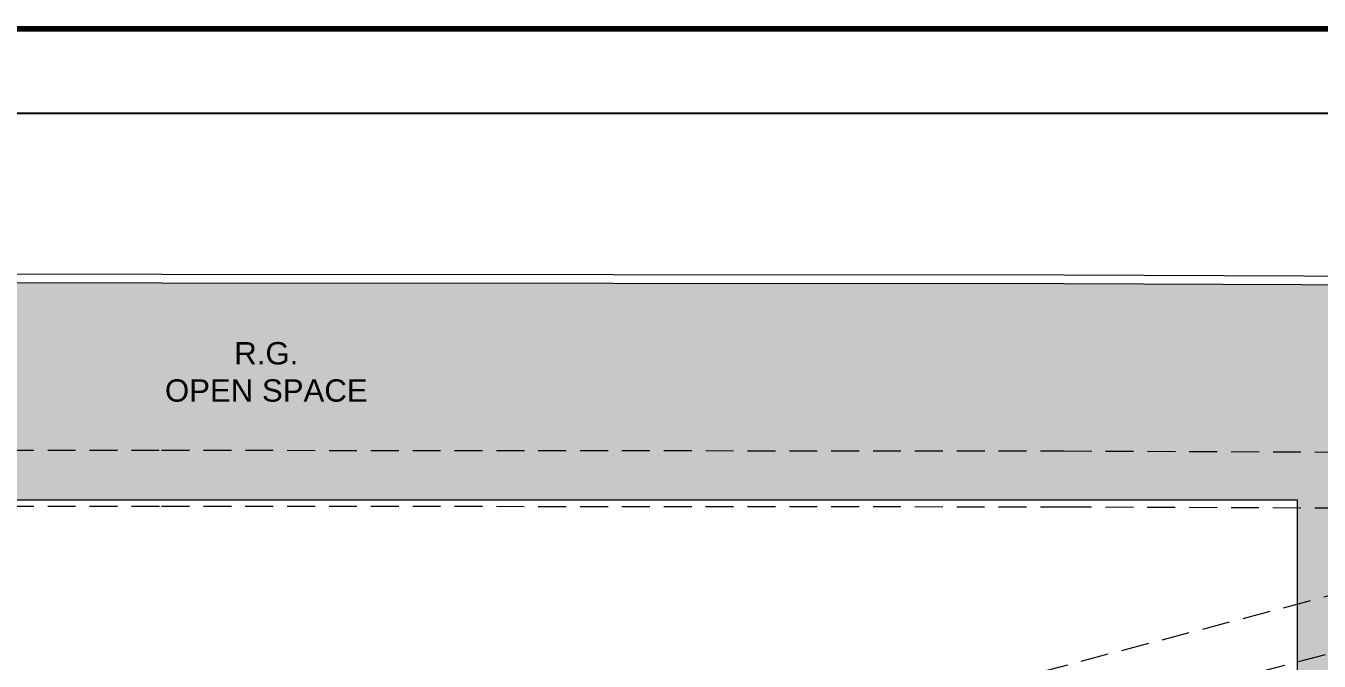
# Model space of a CAD drawing. Header units: inches. Extents: x 27644242 to 29005101, y -955243 to 216979.
# Drawn here: x 28739331 to 28774097, y -579233 to -562171 of the extents above; entities that cross this region are included whole.
import ezdxf

# ---------------------------------------------------------------- set-up
doc = ezdxf.new("R2010")
doc.units = ezdxf.units.IN
doc.header["$MEASUREMENT"] = 0
doc.linetypes.add('01-Xref Col Podium Lvl-1$0$HIDDEN', pattern=[0.375, 0.25, -0.125])
doc.layers.get('Defpoints').update_dxf_attribs({"color": 8})
doc.layers.add('ELEVATION', color=40, linetype='Continuous', lineweight=13)
doc.layers.add('RVA Site Boundary', color=17, linetype='Continuous', lineweight=15)
doc.layers.add('HATCH', color=9, linetype='Continuous')
doc.layers.add('text', color=7, linetype='Continuous')
doc.styles.add('AMITS', font='arial.ttf')

msp = doc.modelspace()

# ---------------------------------------------------------------- hatches: boundary and pattern name
at = {"layer": 'HATCH', "ltscale": 500, "true_color": 0x1f7f00, "transparency": 33554508}
h = msp.add_hatch(color=86, dxfattribs=at)
h.dxf.hatch_style = 1
h.paths.add_polyline_path([(28779889.8, -582147.2), (28786372.8, -580429.4), (28789422.2, -579680.7), (28792994.8, -578944.2), (28793157.2, -578910.6), (28793126.1, -578778.1), (28790698.8, -569185.4), (28767243.5, -569087.4), (28742984.1, -569068.4), (28728662.3, -569063.1), (28716553.2, -569098.8), (28716553.2, -574901.4), (28773507.9, -574901.4), (28773507.9, -583986.7)])

# ---------------------------------------------------------------- linework, layer by layer
at = {"layer": 'Defpoints', "linetype": 'Continuous', "const_width": 154.4}
msp.add_lwpolyline([(28798160.5, -562248.6), (28798160.5, -636498.6), (28689573.8, -636498.6), (28689573.8, -562248.6)], close=True, dxfattribs=at)
at = {"layer": 'Defpoints', "color": 6, "ltscale": 500}
msp.add_lwpolyline([(28689580.5, -612820.5), (28798167.2, -612820.5), (28798167.2, -564525.3), (28689580.5, -564525.3)], close=True, dxfattribs=at)
at = {"layer": 'ELEVATION', "ltscale": 500}
msp.add_lwpolyline([(28716553.2, -569072.8), (28716553.2, -574901.4), (28773507.9, -574901.4), (28773507.9, -583912.7)], dxfattribs=at)
at = {"layer": 'RVA Site Boundary', "ltscale": 500}
msp.add_lwpolyline([(28728662, -568833.1), (28742984.3, -568838.4), (28767244.1, -568857.4), (28790878.1, -568956.1), (28793349.5, -578723.6), (28793435.1, -579088.1)], dxfattribs=at)
msp.add_lwpolyline([(28728662, -568833.1), (28742984.3, -568838.4), (28767244.1, -568857.4), (28790878.1, -568956.1), (28793349.5, -578723.6), (28793435.1, -579088.1)], dxfattribs=at)
at = {"layer": 'RVA Site Boundary', "color": 5, "ltscale": 500}
for points in [[(28728662, -568833.1), (28742984.3, -568838.4), (28767244.1, -568857.4), (28790878.1, -568956.1)], [(28728662.3, -569063.1), (28742984.1, -569068.4), (28767243.5, -569087.4), (28790698.8, -569185.4)]]:
    msp.add_lwpolyline(points, dxfattribs=at)
at = {"layer": 'RVA Site Boundary', "linetype": '01-Xref Col Podium Lvl-1$0$HIDDEN', "ltscale": 3000}
for points in [[(28728668.1, -573563.1), (28742981.5, -573568.4), (28767232.3, -573587.4), (28787191.9, -573670.8), (28787650.3, -575482.1), (28785259.9, -576068.9), (28778690.3, -577809.8), (28775344.9, -578774), (28768106.5, -580683.9), (28770492.4, -590638.1), (28771116.3, -593203.2), (28768872.1, -592658.4), (28763115.2, -594504.7), (28761838.7, -594838), (28755905.9, -594672.1), (28749977.9, -594867.4), (28749256.9, -594933.1), (28741955.5, -595350), (28733624.9, -596108.3)], [(28728670, -575063.1), (28742980.7, -575068.4), (28767228.6, -575087.4), (28782861.6, -575152.7), (28778290.4, -576364), (28774945.8, -577328), (28766306.1, -579607.6), (28769034.3, -590990.1), (28769076.8, -591164.6), (28768815.9, -591101.2), (28762696.4, -593063.8), (28761666.7, -593332.7), (28755902.2, -593171.4), (28749885, -593369.6), (28749146.1, -593437), (28741844.7, -593853.8), (28733400.5, -594622.5)]]:
    msp.add_lwpolyline(points, dxfattribs=at)

# ---------------------------------------------------------------- texts
at = {"layer": 'text', "ltscale": 100, "insert": (28737584.7, -570664), "char_height": 600, "width": 16420.071, "attachment_point": 1, "style": 'AMITS'}
msp.add_mtext('\\pxqc;R.G.\\POPEN SPACE', dxfattribs=at)

doc.saveas('drawing.dxf')
